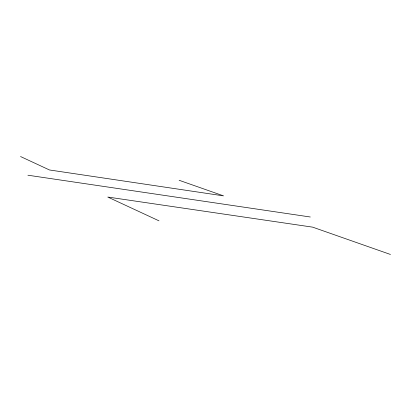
<?xml version="1.0" encoding="UTF-8"?>
<svg xmlns="http://www.w3.org/2000/svg" width="411" height="411" viewBox="0 0 411 411"><rect width="100%" height="100%" fill="white"/><g stroke="black" fill="none" stroke-linecap="round" stroke-linejoin="round"><path stroke-width="0.62" d="M27.912 175.214L310.295 216.993M179.145 180.285L223.548 195.872L49.464 169.969L20.55 156.54M390.45 254.46L312.658 227.149L107.774 197.049L158.995 220.835"/></g></svg>
